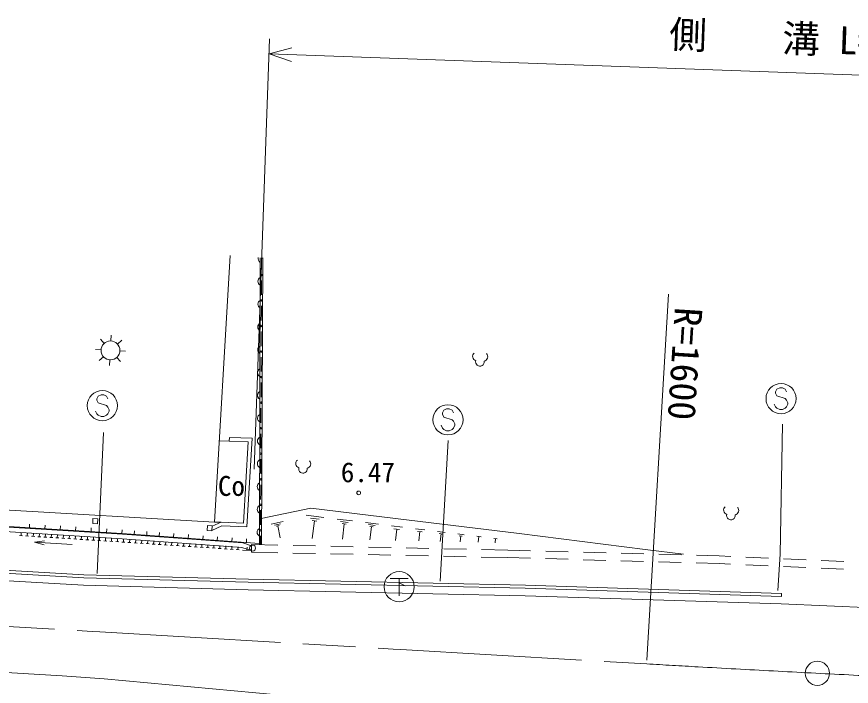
# Model space of a CAD drawing. Units: millimetres, scale not verified. Extents: x 40000 to 680000, y 20000 to 380000.
# Drawn here: x 412350 to 467694, y 278400 to 322792 of the extents above; entities that cross this region are included whole.
import ezdxf
from ezdxf.enums import TextEntityAlignment as Align

# ---------------------------------------------------------------- set-up
doc = ezdxf.new("R2010")
doc.units = ezdxf.units.MM
doc.header["$LTSCALE"] = 1000
doc.linetypes.add('CHAIN', pattern=[18.5, 12, -1.5, 3.5, -1.5])
for name, color, linetype, lineweight in [('M-BGD', 7, 'Continuous', 13), ('M-BGD-EXST', 7, 'Continuous', 13), ('M-BMK', 2, 'CHAIN', 13), ('M-BMK-OTRS', 5, 'Continuous', 13), ('M-BMK-SRVR', 3, 'Continuous', 13), ('M-STR-HTXT', 7, 'Continuous', 13), ('M-STR-STRC', 7, 'Continuous', 13), ('M-STR-STRD', 7, 'Continuous', 13)]:
    doc.layers.add(name, color=color, linetype=linetype, lineweight=lineweight)
doc.styles.add('ＭＳ ゴシック', font='')
doc.styles.get('ＭＳ ゴシック').set_extended_font_data('MS Gothic')

msp = doc.modelspace()

# ---------------------------------------------------------------- linework, layer by layer
at = {"layer": 'M-BGD'}
for p, q in [((425464, 289286), (426508, 306970)), ((428442, 287785), (428504, 306812)), ((428587, 306521), (428588, 306806)), ((428592, 287782), (428666, 306800)), ((428587, 306521), (428585, 306037)), ((428581, 304827), (428583, 305311)), ((428581, 304827), (428579, 304343)), ((428574, 303133), (428576, 303617)), ((428574, 303133), (428572, 302649)), ((418620, 301668), (418600, 301293)), ((428568, 301440), (428570, 301923)), ((417899, 301413), (418150, 301134)), ((419311, 301338), (419031, 301087)), ((428568, 301440), (428566, 300956)), ((417568, 300722), (417943, 300703)), ((419191, 300636), (419566, 300616)), ((418103, 300252), (417823, 300001)), ((418534, 300045), (418514, 299671)), ((418984, 300205), (419235, 299926)), ((428561, 299746), (428563, 300230)), ((428561, 299746), (428559, 299262)), ((428555, 298052), (428557, 298536)), ((428555, 298052), (428553, 297568)), ((428548, 296358), (428550, 296842)), ((428548, 296358), (428546, 295874)), ((428542, 294664), (428543, 295148)), ((426443, 294660), (425817, 294677)), ((426459, 294900), (426443, 294660)), ((426443, 294660), (427705, 294612)), ((427387, 289222), (427705, 294612)), ((428542, 294664), (428540, 294181)), ((428535, 292971), (428537, 293455)), ((428535, 292971), (428533, 292487)), ((428529, 291277), (428530, 291761)), ((428529, 291277), (428527, 290793)), ((407919, 290302), (425464, 289286)), ((428522, 289583), (428524, 290067)), ((431844, 290206), (428567, 289523)), ((431844, 290206), (437468, 289531)), ((400921, 289682), (419325, 288521)), ((428522, 289583), (428520, 289099)), ((431548, 289739), (432721, 289595)), ((431823, 289556), (432409, 289484)), ((433593, 289487), (434608, 289362)), ((445672, 288521), (437468, 289531)), ((413190, 288908), (413206, 289157)), ((414213, 288843), (414228, 289093)), ((415235, 288779), (415251, 289028)), ((416258, 288714), (416273, 288964)), ((417280, 288650), (417296, 288899)), ((425917, 289276), (425310, 289008)), ((425917, 289276), (425464, 289286)), ((425917, 289276), (427387, 289222)), ((429224, 289149), (430017, 289315)), ((429443, 289092), (429840, 289174)), ((429563, 289013), (429761, 289054)), ((429662, 289034), (429827, 288240)), ((431952, 289392), (432245, 289356)), ((432098, 289374), (431954, 288201)), ((433831, 289329), (434339, 289266)), ((433943, 289186), (434196, 289155)), ((434069, 289170), (433944, 288155)), ((435475, 289255), (436345, 289147)), ((435679, 289119), (436114, 289065)), ((435774, 288997), (435992, 288970)), ((435883, 288983), (435776, 288113)), ((437206, 289041), (437944, 288950)), ((412743, 288384), (412544, 288396)), ((412644, 288390), (412656, 288590)), ((413143, 288358), (412943, 288371)), ((413043, 288365), (413056, 288564)), ((413542, 288333), (413342, 288346)), ((413442, 288339), (413455, 288539)), ((413841, 288314), (413854, 288514)), ((414240, 288289), (414253, 288488)), ((414640, 288263), (414652, 288463)), ((415039, 288238), (415052, 288438)), ((415438, 288213), (415451, 288412)), ((415837, 288188), (415850, 288387)), ((416236, 288162), (416249, 288362)), ((418303, 288585), (418318, 288835)), ((419325, 288521), (419342, 288770)), ((419325, 288521), (421795, 288349)), ((420148, 288464), (420166, 288713)), ((420972, 288406), (420989, 288656)), ((421795, 288349), (421813, 288598)), ((421795, 288349), (428442, 287860)), ((422759, 288278), (422777, 288528)), ((423723, 288207), (423741, 288457)), ((424687, 288136), (424705, 288386)), ((428515, 287783), (428517, 288373)), ((437368, 288834), (437736, 288789)), ((437552, 288811), (437461, 288074)), ((438799, 288845), (439414, 288769)), ((438934, 288672), (439241, 288634)), ((439087, 288653), (439012, 288038)), ((440264, 288664), (440767, 288602)), ((440375, 288523), (440626, 288492)), ((440500, 288507), (440438, 288005)), ((441613, 288498), (442012, 288448)), ((441700, 288386), (441900, 288361)), ((441800, 288373), (441751, 287974)), ((442854, 288345), (443158, 288307)), ((454022, 287459), (445672, 288521)), ((414185, 288047), (413528, 287961)), ((413528, 287961), (416022, 287793)), ((413528, 287961), (414168, 287788)), ((413941, 288308), (413741, 288320)), ((414340, 288282), (414141, 288295)), ((414739, 288257), (414540, 288270)), ((415139, 288232), (414939, 288245)), ((415538, 288207), (415338, 288219)), ((415937, 288181), (415737, 288194)), ((416336, 288156), (416137, 288169)), ((416735, 288131), (416536, 288143)), ((416636, 288137), (416648, 288337)), ((417135, 288105), (416935, 288118)), ((417035, 288112), (417048, 288311)), ((417534, 288080), (417334, 288093)), ((417434, 288086), (417447, 288286)), ((417933, 288055), (417733, 288067)), ((417833, 288061), (417846, 288261)), ((418332, 288029), (418133, 288042)), ((418232, 288036), (418245, 288235)), ((418731, 288004), (418532, 288017)), ((418632, 288011), (418644, 288210)), ((419131, 287979), (418931, 287992)), ((419031, 287985), (419044, 288185)), ((419530, 287953), (419330, 287966)), ((419430, 287960), (419443, 288159)), ((419929, 287926), (419729, 287940)), ((419829, 287933), (419842, 288133)), ((420328, 287900), (420129, 287913)), ((420228, 287907), (420242, 288106)), ((420727, 287873), (420528, 287887)), ((420627, 287880), (420641, 288080)), ((421126, 287847), (420927, 287860)), ((421027, 287854), (421040, 288053)), ((421525, 287820), (421326, 287834)), ((421426, 287827), (421439, 288027)), ((421925, 287794), (421725, 287807)), ((421825, 287801), (421838, 288000)), ((422224, 287774), (422237, 287974)), ((422623, 287748), (422636, 287947)), ((423022, 287721), (423035, 287921)), ((423421, 287695), (423435, 287894)), ((423820, 287668), (423834, 287868)), ((424220, 287642), (424233, 287841)), ((424619, 287615), (424632, 287815)), ((425651, 288066), (425669, 288315)), ((426615, 287995), (426633, 288244)), ((427579, 287924), (427597, 288173)), ((427928, 287796), (427918, 287296)), ((429674, 287759), (427928, 287796)), ((443006, 288326), (442959, 287946)), ((443996, 288204), (444212, 288177)), ((444104, 288190), (444070, 287920)), ((422324, 287767), (422124, 287781)), ((422723, 287741), (422523, 287754)), ((423122, 287714), (422922, 287728)), ((423521, 287688), (423321, 287701)), ((423920, 287661), (423721, 287675)), ((424319, 287635), (424120, 287648)), ((424718, 287608), (424519, 287622)), ((425118, 287582), (424918, 287595)), ((425018, 287589), (425031, 287788)), ((425517, 287555), (425317, 287569)), ((425417, 287562), (425430, 287762)), ((425916, 287529), (425716, 287542)), ((425816, 287536), (425829, 287735)), ((426315, 287502), (426115, 287516)), ((426215, 287509), (426228, 287709)), ((426714, 287476), (426514, 287489)), ((426614, 287483), (426627, 287682)), ((427113, 287449), (426914, 287463)), ((427013, 287456), (427027, 287656)), ((427911, 287396), (427313, 287436)), ((427612, 287416), (427625, 287616)), ((429663, 287259), (427918, 287296)), ((432174, 287705), (430674, 287737)), ((434673, 287652), (433173, 287684)), ((437172, 287598), (435673, 287630)), ((439672, 287545), (438172, 287577)), ((442171, 287491), (440672, 287523)), ((444917, 287432), (443171, 287470)), ((446431, 287390), (444917, 287432)), ((448930, 287321), (447431, 287362)), ((451429, 287251), (449930, 287293)), ((456573, 287170), (454022, 287459)), ((432162, 287205), (430662, 287237)), ((434662, 287152), (433162, 287184)), ((437161, 287098), (435661, 287130)), ((439660, 287045), (438161, 287077)), ((442160, 286991), (440660, 287023)), ((444905, 286933), (443160, 286970)), ((446416, 286890), (444905, 286933)), ((448915, 286821), (447416, 286863)), ((451414, 286751), (449915, 286793)), ((453913, 286682), (452414, 286723)), ((453928, 287181), (452429, 287223)), ((456427, 287112), (454928, 287154)), ((458941, 287042), (457427, 287084)), ((459712, 287007), (458941, 287042)), ((462210, 286895), (460711, 286962)), ((464707, 286782), (463209, 286850)), ((467205, 286670), (465706, 286737)), ((456412, 286612), (454913, 286654)), ((458923, 286542), (457412, 286584)), ((459693, 286508), (458923, 286542)), ((462190, 286395), (460692, 286463)), ((464688, 286283), (463189, 286350)), ((467185, 286170), (465687, 286238))]:
    msp.add_line(p, q, dxfattribs=at)
for points in [[(425298, 288740), (425963, 289034), (427613, 288974), (427959, 294842), (426459, 294900)], [(427926, 287708), (427336, 287907), (419375, 288475), (400968, 289616), (399199, 289735)], [(427920, 287394), (427276, 287611), (419355, 288176), (400949, 289317), (399178, 289436)]]:
    msp.add_lwpolyline(points, dxfattribs=at)
for points in [[(417712, 289179), (417389, 289196), (417407, 289516), (417726, 289498)], [(425297, 288715), (424975, 288733), (424992, 289052), (425312, 289035)]]:
    msp.add_lwpolyline(points, close=True, dxfattribs=at)
for centre, radius in [((428584, 305674), 50), ((428578, 303980), 50), ((428571, 302286), 50), ((418567, 300669), 625), ((428564, 300593), 50), ((428558, 298899), 50), ((428551, 297205), 50), ((428545, 295511), 50), ((428538, 293818), 50), ((428532, 292124), 50), ((435029, 291221), 125), ((428525, 290430), 50), ((428519, 288736), 50)]:
    msp.add_circle(centre, radius, dxfattribs=at)
for centre, radius, start, end in [((428641, 306759), 287, 166.9945, 241.3383), ((428636, 305247), 287, 118.2842, 241.3398), ((428631, 303735), 287, 118.2854, 241.3386), ((428626, 302223), 287, 118.2844, 241.3384), ((428621, 300711), 287, 118.2844, 241.3384), ((442871, 300267), 288, 127.5499, 254.4212), ((443064, 299908), 283, 163.2638, 10.6348), ((443295, 300245), 288, 279.4774, 46.3487), ((428616, 299199), 287, 118.2859, 241.338), ((428611, 297687), 287, 118.2844, 241.3384), ((428606, 296176), 287, 118.284, 241.3389), ((428601, 294664), 287, 118.2842, 241.3397), ((428596, 293152), 287, 118.2844, 241.3384), ((431140, 293166), 288, 127.5503, 254.4208), ((431564, 293144), 288, 279.4778, 46.3483), ((431333, 292807), 283, 163.2638, 10.6348), ((428591, 291640), 287, 118.284, 241.3389), ((428586, 290128), 287, 118.2842, 241.3397), ((459514, 290078), 288, 127.5515, 254.4196), ((459939, 290055), 288, 279.4774, 46.3487), ((459708, 289719), 283, 163.2638, 10.6348), ((428581, 288616), 287, 118.2858, 241.3381)]:
    msp.add_arc(centre, radius, start, end, dxfattribs=at)
at = {"layer": 'M-BGD-EXST'}
for p, q in [((437111, 285555), (438311, 285555)), ((437711, 285555), (437711, 284405)), ((437711, 285255), (438111, 285055))]:
    msp.add_line(p, q, dxfattribs=at)
msp.add_circle((437711, 285005), 1000, dxfattribs=at)
at = {"layer": 'M-BMK'}
msp.add_lwpolyline([(308275, 288414), (317526, 287873), (318025, 287844), (337491, 286706), (337991, 286676), (357457, 285538), (357956, 285509), (377423, 284370), (377922, 284341), (397389, 283202), (397888, 283173), (417355, 282035), (417854, 282005), (437321, 280867), (437820, 280838), (454129, 279884)], dxfattribs=at)
for centre, radius, start, end in [((548785, 1898668), 1621549, 266.65351, 266.77411), ((547581, 1877767), 1600613, 266.77505, 267.49098)]:
    msp.add_arc(centre, radius, start, end, dxfattribs=at)
at = {"layer": 'M-BMK-OTRS'}
for points in [[(491482, 282658), (478743, 283167), (472721, 283423), (469089, 283603), (463048, 283860), (446065, 284401), (427695, 284796), (416781, 285098), (400959, 286011), (383074, 287081), (347668, 289142), (340496, 289551), (330169, 290158)], [(323817, 284474), (377197, 281360), (415359, 279102), (418161, 278897), (445446, 276375), (456301, 275353), (459999, 275040), (491167, 273617)]]:
    msp.add_lwpolyline(points, dxfattribs=at)
at = {"layer": 'M-BMK-SRVR'}
msp.add_line((454144, 280133), (455563, 304404), dxfattribs=at)
msp.add_circle((465443, 279262), 800, dxfattribs=at)
at = {"layer": 'M-STR-HTXT'}
for p, q in [((428107, 292793), (429124, 321320)), ((429089, 320321), (430604, 320717)), ((429089, 320321), (499564, 317807)), ((429089, 320321), (430572, 319818))]:
    msp.add_line(p, q, dxfattribs=at)
at = {"layer": 'M-STR-STRC'}
for p, q in [((462765, 298106), (462674, 297925)), ((462674, 297925), (462674, 297834)), ((462674, 297834), (462765, 297652)), ((462947, 298197), (462765, 298106)), ((463129, 298197), (462947, 298197)), ((463310, 298106), (463129, 298197)), ((463401, 297925), (463310, 298106)), ((417759, 297642), (417668, 297461)), ((417668, 297461), (417668, 297370)), ((417668, 297370), (417759, 297188)), ((417941, 297733), (417759, 297642)), ((418123, 297733), (417941, 297733)), ((418305, 297642), (418123, 297733)), ((418396, 297461), (418305, 297642)), ((462765, 297652), (463310, 297470)), ((463310, 297470), (463401, 297379)), ((463401, 297379), (463492, 297197)), ((417759, 297188), (418305, 297006)), ((418305, 297006), (418396, 296915)), ((418396, 296915), (418487, 296733)), ((418487, 296733), (418487, 296642)), ((440676, 296705), (440585, 296523)), ((440858, 296796), (440676, 296705)), ((441039, 296796), (440858, 296796)), ((441221, 296705), (441039, 296796)), ((441312, 296523), (441221, 296705)), ((462674, 296925), (462583, 297106)), ((462765, 296834), (462674, 296925)), ((462947, 296743), (462765, 296834)), ((463129, 296743), (462947, 296743)), ((463310, 296834), (463129, 296743)), ((463401, 296925), (463310, 296834)), ((463492, 297106), (463401, 296925)), ((463492, 297197), (463492, 297106)), ((417668, 296461), (417577, 296642)), ((417759, 296370), (417668, 296461)), ((417941, 296279), (417759, 296370)), ((418123, 296279), (417941, 296279)), ((418305, 296370), (418123, 296279)), ((418396, 296461), (418305, 296370)), ((418487, 296642), (418396, 296461)), ((440585, 296523), (440585, 296433)), ((440585, 296433), (440676, 296251)), ((440676, 296251), (441221, 296069)), ((440585, 295523), (440494, 295705)), ((441221, 296069), (441312, 295978)), ((441312, 295978), (441403, 295796)), ((441403, 295705), (441312, 295523)), ((441403, 295796), (441403, 295705)), ((417697, 285887), (418116, 295235)), ((440676, 295433), (440585, 295523)), ((440858, 295342), (440676, 295433)), ((441039, 295342), (440858, 295342)), ((441221, 295433), (441039, 295342)), ((441312, 295523), (441221, 295433)), ((440430, 285362), (440965, 294692))]:
    msp.add_line(p, q, dxfattribs=at)
msp.add_lwpolyline([(462824, 284750), (462984, 287159), (463122, 295783)], dxfattribs=at)
for centre in [(463038, 297470), (418032, 297006), (440949, 296069)]:
    msp.add_circle(centre, 1000, dxfattribs=at)
at = {"layer": 'M-STR-STRD'}
msp.add_line((463066, 284360), (463074, 284560), dxfattribs=at)
for points in [[(463066, 284360), (446078, 284901), (427708, 285296), (416802, 285598), (400988, 286511), (383103, 287581), (347697, 289641)], [(463074, 284560), (446083, 285101), (427712, 285496), (416811, 285798), (401000, 286710), (383115, 287780), (347708, 289840)]]:
    msp.add_lwpolyline(points, dxfattribs=at)
msp.add_circle((427990, 287564), 200, dxfattribs=at)
msp.add_circle((427990, 287564), 200, dxfattribs=at)

# ---------------------------------------------------------------- texts
at = {"layer": 'M-BGD', "style": 'ＭＳ ゴシック'}
for s, p in [('6.47', (433844, 291534)), ('Co', (425695, 290627))]:
    msp.add_text(s, height=1320, dxfattribs=at).set_placement(p, align=Align.BOTTOM_LEFT)
at = {"layer": 'M-BMK-SRVR', "style": 'ＭＳ ゴシック'}
msp.add_text('R=1600', height=1833, rotation=266.396, dxfattribs=at).set_placement((456911, 303516), align=Align.MIDDLE_LEFT)
at = {"layer": 'M-STR-HTXT', "style": 'ＭＳ ゴシック'}
msp.add_text('側\u3000\u3000溝 L=73.3', height=1833, rotation=357.957, dxfattribs=at).set_placement((464929, 319843), align=Align.BOTTOM_CENTER)

doc.saveas('drawing.dxf')
